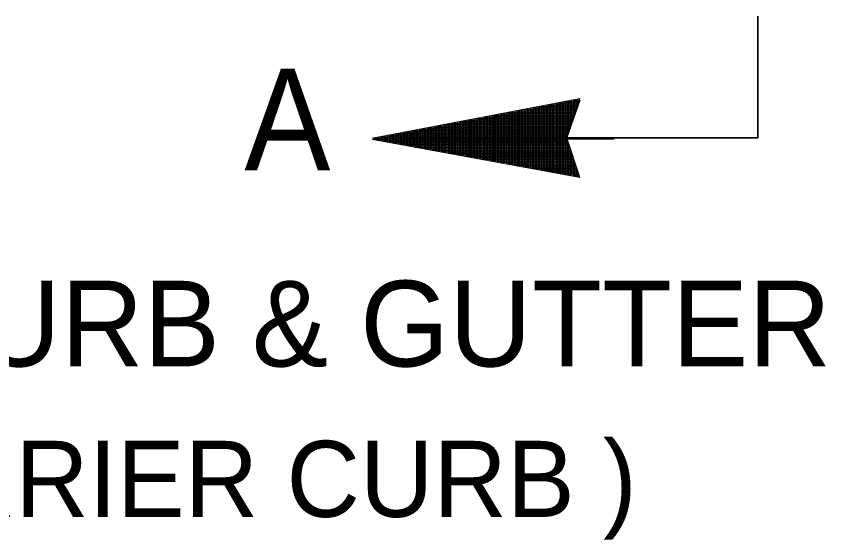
# Model space of a CAD drawing. Extents: x 85 to 536, y -19 to 324.
# Drawn here: x 163.26 to 179.23, y 63.18 to 73.5 of the extents above; entities that cross this region are included whole.
import ezdxf

# ---------------------------------------------------------------- set-up
doc = ezdxf.new("R2010")
doc.units = 0
doc.header["$LTSCALE"] = 0.6
doc.layers.add('1', color=7, linetype='Continuous', lineweight=13)

msp = doc.modelspace()

# ---------------------------------------------------------------- linework, layer by layer
at = {"layer": '1'}
for p, q in [((174.2758, 71.5769), (174.2758, 71.856)), ((174.3058, 71.6638), (174.3058, 71.8617)), ((174.3358, 71.7506), (174.3358, 71.8674)), ((174.3658, 71.8374), (174.3658, 71.8731)), ((174.3783, 71.8736), (174.3685, 71.8736)), ((173.4358, 70.5208), (173.4358, 71.6966)), ((173.4658, 70.5153), (173.4658, 71.7023)), ((173.4958, 70.5098), (173.4958, 71.708)), ((173.5258, 70.5044), (173.5258, 71.7137)), ((173.5558, 70.4989), (173.5558, 71.7194)), ((174.3265, 71.7236), (173.5779, 71.7236)), ((174.3333, 71.6958), (173.5847, 71.6958)), ((173.5858, 70.4934), (173.5858, 71.7251)), ((173.5926, 70.4656), (173.5926, 71.6973)), ((173.6158, 70.4879), (173.6158, 71.7308)), ((173.6226, 70.4601), (173.6226, 71.703)), ((173.6458, 70.4824), (173.6458, 71.7365)), ((173.6526, 70.4546), (173.6526, 71.7087)), ((173.6758, 70.4769), (173.6758, 71.7422)), ((173.6826, 70.4491), (173.6826, 71.7144)), ((173.7058, 70.4714), (173.7058, 71.7479)), ((173.7126, 70.4436), (173.7126, 71.7201)), ((173.7358, 70.4659), (173.7358, 71.7536)), ((174.3368, 71.7536), (173.736, 71.7536)), ((173.7426, 70.4381), (173.7426, 71.7258)), ((174.3436, 71.7258), (173.7428, 71.7258)), ((173.7658, 70.4604), (173.7658, 71.7592)), ((173.7726, 70.4326), (173.7726, 71.7314)), ((173.7958, 70.4549), (173.7958, 71.7649)), ((173.8026, 70.4271), (173.8026, 71.7371)), ((173.8258, 70.4494), (173.8258, 71.7706)), ((173.8326, 70.4216), (173.8326, 71.7428)), ((173.8558, 70.4439), (173.8558, 71.7763)), ((173.8626, 70.4161), (173.8626, 71.7485)), ((173.8858, 70.4384), (173.8858, 71.782)), ((173.8926, 70.4106), (173.8926, 71.7542)), ((174.3472, 71.7836), (173.8941, 71.7836)), ((174.354, 71.7558), (173.9009, 71.7558)), ((173.9158, 70.4329), (173.9158, 71.7877)), ((173.9226, 70.4051), (173.9226, 71.7599)), ((173.9458, 70.4274), (173.9458, 71.7934)), ((173.9526, 70.3996), (173.9526, 71.7656)), ((173.9758, 70.4219), (173.9758, 71.7991)), ((173.9826, 70.3941), (173.9826, 71.7713)), ((174.0058, 70.4165), (174.0058, 71.8048)), ((174.0126, 70.3887), (174.0126, 71.777)), ((174.0358, 70.411), (174.0358, 71.8105)), ((174.0426, 70.3832), (174.0426, 71.7827)), ((174.3576, 71.8136), (174.0522, 71.8136)), ((174.3644, 71.7858), (174.059, 71.7858)), ((174.0658, 70.4055), (174.0658, 71.8162)), ((174.0726, 70.3777), (174.0726, 71.7884)), ((174.0958, 70.4), (174.0958, 71.8219)), ((174.1026, 70.3722), (174.1026, 71.7941)), ((174.1258, 71.1429), (174.1258, 71.8276)), ((174.1326, 71.1151), (174.1326, 71.7998)), ((174.1558, 71.2297), (174.1558, 71.8332)), ((174.1626, 71.2019), (174.1626, 71.8054)), ((174.1858, 71.3165), (174.1858, 71.8389)), ((174.1926, 71.2887), (174.1926, 71.8111)), ((174.3679, 71.8436), (174.2104, 71.8436)), ((174.2158, 71.4033), (174.2158, 71.8446)), ((174.3747, 71.8158), (174.2172, 71.8158)), ((174.2226, 71.3755), (174.2226, 71.8168)), ((174.2458, 71.4901), (174.2458, 71.8503)), ((174.2526, 71.4623), (174.2526, 71.8225)), ((174.2826, 71.5491), (174.2826, 71.8282)), ((174.3126, 71.636), (174.3126, 71.8339)), ((174.3426, 71.7228), (174.3426, 71.8396)), ((174.3726, 71.8096), (174.3726, 71.8453)), ((174.3851, 71.8458), (174.3753, 71.8458)), ((172.5958, 70.6747), (172.5958, 71.5373)), ((172.6258, 70.6692), (172.6258, 71.5429)), ((174.2643, 71.5436), (172.6293, 71.5436)), ((172.6558, 70.6637), (172.6558, 71.5486)), ((172.6858, 70.6582), (172.6858, 71.5543)), ((172.7158, 70.6527), (172.7158, 71.56)), ((172.7458, 70.6472), (172.7458, 71.5657)), ((172.7526, 70.6194), (172.7526, 71.5379)), ((172.7758, 70.6417), (172.7758, 71.5714)), ((172.7826, 70.6139), (172.7826, 71.5436)), ((174.2746, 71.5736), (172.7874, 71.5736)), ((174.2814, 71.5458), (172.7942, 71.5458)), ((172.8058, 70.6362), (172.8058, 71.5771)), ((172.8126, 70.6084), (172.8126, 71.5493)), ((172.8358, 70.6307), (172.8358, 71.5828)), ((172.8426, 70.6029), (172.8426, 71.555)), ((172.8658, 70.6252), (172.8658, 71.5885)), ((172.8726, 70.5974), (172.8726, 71.5607)), ((172.8958, 70.6197), (172.8958, 71.5942)), ((172.9026, 70.5919), (172.9026, 71.5664)), ((172.9258, 70.6142), (172.9258, 71.5999)), ((172.9326, 70.5864), (172.9326, 71.5721)), ((174.285, 71.6036), (172.9455, 71.6036)), ((174.2918, 71.5758), (172.9523, 71.5758)), ((172.9558, 70.6087), (172.9558, 71.6056)), ((172.9626, 70.5809), (172.9626, 71.5778)), ((172.9858, 70.6032), (172.9858, 71.6113)), ((172.9926, 70.5754), (172.9926, 71.5835)), ((173.0158, 70.5977), (173.0158, 71.6169)), ((173.0226, 70.5699), (173.0226, 71.5891)), ((173.0458, 70.5923), (173.0458, 71.6226)), ((173.0526, 70.5645), (173.0526, 71.5948)), ((173.0758, 70.5868), (173.0758, 71.6283)), ((173.0826, 70.559), (173.0826, 71.6005)), ((174.2954, 71.6336), (173.1036, 71.6336)), ((173.1058, 70.5813), (173.1058, 71.634)), ((174.3022, 71.6058), (173.1104, 71.6058)), ((173.1126, 70.5535), (173.1126, 71.6062)), ((173.1358, 70.5758), (173.1358, 71.6397)), ((173.1426, 70.548), (173.1426, 71.6119)), ((173.1658, 70.5703), (173.1658, 71.6454)), ((173.1726, 70.5425), (173.1726, 71.6176)), ((173.1958, 70.5648), (173.1958, 71.6511)), ((173.2026, 70.537), (173.2026, 71.6233)), ((173.2258, 70.5593), (173.2258, 71.6568)), ((173.2326, 70.5315), (173.2326, 71.629)), ((173.2558, 70.5538), (173.2558, 71.6625)), ((174.3057, 71.6636), (173.2617, 71.6636)), ((173.2626, 70.526), (173.2626, 71.6347)), ((174.3125, 71.6358), (173.2685, 71.6358)), ((173.2858, 70.5483), (173.2858, 71.6682)), ((173.2926, 70.5205), (173.2926, 71.6404)), ((173.3158, 70.5428), (173.3158, 71.6739)), ((173.3226, 70.515), (173.3226, 71.6461)), ((173.3458, 70.5373), (173.3458, 71.6796)), ((173.3526, 70.5095), (173.3526, 71.6518)), ((173.3758, 70.5318), (173.3758, 71.6853)), ((173.3826, 70.504), (173.3826, 71.6575)), ((173.4058, 70.5263), (173.4058, 71.6909)), ((173.4126, 70.4985), (173.4126, 71.6631)), ((174.3161, 71.6936), (173.4198, 71.6936)), ((174.3229, 71.6658), (173.4266, 71.6658)), ((173.4426, 70.493), (173.4426, 71.6688)), ((173.4726, 70.4875), (173.4726, 71.6745)), ((173.5026, 70.482), (173.5026, 71.6802)), ((173.5326, 70.4766), (173.5326, 71.6859)), ((173.5626, 70.4711), (173.5626, 71.6916)), ((171.7558, 70.8285), (171.7558, 71.3779)), ((171.7858, 70.823), (171.7858, 71.3836)), ((171.8158, 70.8175), (171.8158, 71.3893)), ((174.2124, 71.3936), (171.8387, 71.3936)), ((171.8458, 70.812), (171.8458, 71.3949)), ((171.8758, 70.8065), (171.8758, 71.4006)), ((171.9058, 70.801), (171.9058, 71.4063)), ((171.9126, 70.7732), (171.9126, 71.3785)), ((171.9358, 70.7955), (171.9358, 71.412)), ((171.9426, 70.7677), (171.9426, 71.3842)), ((171.9658, 70.79), (171.9658, 71.4177)), ((171.9726, 70.7622), (171.9726, 71.3899)), ((171.9958, 70.7845), (171.9958, 71.4234)), ((174.2228, 71.4236), (171.9968, 71.4236)), ((172.0026, 70.7567), (172.0026, 71.3956)), ((174.2296, 71.3958), (172.0036, 71.3958)), ((172.0258, 70.779), (172.0258, 71.4291)), ((172.0326, 70.7512), (172.0326, 71.4013)), ((172.0558, 70.7735), (172.0558, 71.4348)), ((172.0626, 70.7457), (172.0626, 71.407)), ((172.0858, 70.7681), (172.0858, 71.4405)), ((172.0926, 70.7403), (172.0926, 71.4127)), ((172.1158, 70.7626), (172.1158, 71.4462)), ((172.1226, 70.7348), (172.1226, 71.4184)), ((172.1458, 70.7571), (172.1458, 71.4519)), ((172.1526, 70.7293), (172.1526, 71.4241)), ((174.2332, 71.4536), (172.1549, 71.4536)), ((174.24, 71.4258), (172.1617, 71.4258)), ((172.1758, 70.7516), (172.1758, 71.4576)), ((172.1826, 70.7238), (172.1826, 71.4298)), ((172.2058, 70.7461), (172.2058, 71.4633)), ((172.2126, 70.7183), (172.2126, 71.4355)), ((172.2358, 70.7406), (172.2358, 71.4689)), ((172.2426, 70.7128), (172.2426, 71.4411)), ((172.2658, 70.7351), (172.2658, 71.4746)), ((172.2726, 70.7073), (172.2726, 71.4468)), ((172.2958, 70.7296), (172.2958, 71.4803)), ((172.3026, 70.7018), (172.3026, 71.4525)), ((174.2435, 71.4836), (172.313, 71.4836)), ((174.2503, 71.4558), (172.3198, 71.4558)), ((172.3258, 70.7241), (172.3258, 71.486)), ((172.3326, 70.6963), (172.3326, 71.4582)), ((172.3558, 70.7186), (172.3558, 71.4917)), ((172.3626, 70.6908), (172.3626, 71.4639)), ((172.3858, 70.7131), (172.3858, 71.4974)), ((172.3926, 70.6853), (172.3926, 71.4696)), ((172.4158, 70.7076), (172.4158, 71.5031)), ((172.4226, 70.6798), (172.4226, 71.4753)), ((172.4458, 70.7021), (172.4458, 71.5088)), ((172.4526, 70.6743), (172.4526, 71.481)), ((174.2539, 71.5136), (172.4712, 71.5136)), ((172.4758, 70.6966), (172.4758, 71.5145)), ((174.2607, 71.4858), (172.478, 71.4858)), ((172.4826, 70.6688), (172.4826, 71.4867)), ((172.5058, 70.6911), (172.5058, 71.5202)), ((172.5126, 70.6633), (172.5126, 71.4924)), ((172.5358, 70.6856), (172.5358, 71.5259)), ((172.5426, 70.6578), (172.5426, 71.4981)), ((172.5658, 70.6802), (172.5658, 71.5316)), ((172.5726, 70.6524), (172.5726, 71.5038)), ((172.6026, 70.6469), (172.6026, 71.5095)), ((172.6326, 70.6414), (172.6326, 71.5151)), ((174.2711, 71.5158), (172.6361, 71.5158)), ((172.6626, 70.6359), (172.6626, 71.5208)), ((172.6926, 70.6304), (172.6926, 71.5265)), ((172.7226, 70.6249), (172.7226, 71.5322)), ((170.9158, 70.9823), (170.9158, 71.2185)), ((170.9458, 70.9768), (170.9458, 71.2242)), ((170.9758, 70.9713), (170.9758, 71.2299)), ((171.0058, 70.9658), (171.0058, 71.2356)), ((171.0358, 70.9603), (171.0358, 71.2413)), ((174.1606, 71.2436), (171.0482, 71.2436)), ((174.1674, 71.2158), (171.055, 71.2158)), ((171.0658, 70.9548), (171.0658, 71.2469)), ((171.0726, 70.927), (171.0726, 71.2191)), ((171.0958, 70.9493), (171.0958, 71.2526)), ((171.1026, 70.9215), (171.1026, 71.2248)), ((171.1258, 70.9439), (171.1258, 71.2583)), ((171.1326, 70.9161), (171.1326, 71.2305)), ((171.1558, 70.9384), (171.1558, 71.264)), ((171.1626, 70.9106), (171.1626, 71.2362)), ((171.1858, 70.9329), (171.1858, 71.2697)), ((171.1926, 70.9051), (171.1926, 71.2419)), ((174.171, 71.2736), (171.2063, 71.2736)), ((174.1778, 71.2458), (171.2131, 71.2458)), ((171.2158, 70.9274), (171.2158, 71.2754)), ((171.2226, 70.8996), (171.2226, 71.2476)), ((171.2458, 70.9219), (171.2458, 71.2811)), ((171.2526, 70.8941), (171.2526, 71.2533)), ((171.2758, 70.9164), (171.2758, 71.2868)), ((171.2826, 70.8886), (171.2826, 71.259)), ((171.3058, 70.9109), (171.3058, 71.2925)), ((171.3126, 70.8831), (171.3126, 71.2647)), ((171.3358, 70.9054), (171.3358, 71.2982)), ((171.3426, 70.8776), (171.3426, 71.2704)), ((174.1813, 71.3036), (171.3644, 71.3036)), ((171.3658, 70.8999), (171.3658, 71.3039)), ((174.1881, 71.2758), (171.3712, 71.2758)), ((171.3726, 70.8721), (171.3726, 71.2761)), ((171.3958, 70.8944), (171.3958, 71.3096)), ((171.4026, 70.8666), (171.4026, 71.2818)), ((171.4258, 70.8889), (171.4258, 71.3153)), ((171.4326, 70.8611), (171.4326, 71.2875)), ((171.4558, 70.8834), (171.4558, 71.3209)), ((171.4626, 70.8556), (171.4626, 71.2931)), ((171.4858, 70.8779), (171.4858, 71.3266)), ((171.4926, 70.8501), (171.4926, 71.2988)), ((171.5158, 70.8724), (171.5158, 71.3323)), ((174.1917, 71.3336), (171.5225, 71.3336)), ((171.5226, 70.8446), (171.5226, 71.3045)), ((174.1985, 71.3058), (171.5293, 71.3058)), ((171.5458, 70.8669), (171.5458, 71.338)), ((171.5526, 70.8391), (171.5526, 71.3102)), ((171.5758, 70.8614), (171.5758, 71.3437)), ((171.5826, 70.8336), (171.5826, 71.3159)), ((171.6058, 70.856), (171.6058, 71.3494)), ((171.6126, 70.8282), (171.6126, 71.3216)), ((171.6358, 70.8505), (171.6358, 71.3551)), ((171.6426, 70.8227), (171.6426, 71.3273)), ((171.6658, 70.845), (171.6658, 71.3608)), ((171.6726, 70.8172), (171.6726, 71.333)), ((174.2021, 71.3636), (171.6806, 71.3636)), ((174.2089, 71.3358), (171.6874, 71.3358)), ((171.6958, 70.8395), (171.6958, 71.3665)), ((171.7026, 70.8117), (171.7026, 71.3387)), ((171.7258, 70.834), (171.7258, 71.3722)), ((171.7326, 70.8062), (171.7326, 71.3444)), ((171.7626, 70.8007), (171.7626, 71.3501)), ((171.7926, 70.7952), (171.7926, 71.3558)), ((171.8226, 70.7897), (171.8226, 71.3615)), ((174.2192, 71.3658), (171.8455, 71.3658)), ((171.8526, 70.7842), (171.8526, 71.3671)), ((171.8826, 70.7787), (171.8826, 71.3728)), ((170.2858, 71.0977), (170.2858, 71.0989)), ((170.2926, 71.0699), (170.2926, 71.0711)), ((174.1284, 71.0936), (170.3081, 71.0936)), ((174.1352, 71.0658), (170.3149, 71.0658)), ((170.3158, 71.0922), (170.3158, 71.1046)), ((170.3226, 71.0644), (170.3226, 71.0768)), ((170.3458, 71.0867), (170.3458, 71.1103)), ((170.3526, 71.0589), (170.3526, 71.0825)), ((170.3758, 71.0812), (170.3758, 71.116)), ((170.3826, 71.0534), (170.3826, 71.0882)), ((170.4058, 71.0757), (170.4058, 71.1217)), ((170.4126, 71.0479), (170.4126, 71.0939)), ((174.1191, 71.1236), (170.4157, 71.1236)), ((174.1259, 71.0958), (170.4225, 71.0958)), ((170.4358, 71.0702), (170.4358, 71.1274)), ((170.4426, 71.0424), (170.4426, 71.0996)), ((170.4658, 71.0647), (170.4658, 71.1331)), ((174.1383, 71.0636), (170.4719, 71.0636)), ((170.4726, 71.0369), (170.4726, 71.1053)), ((170.4958, 71.0592), (170.4958, 71.1388)), ((170.5026, 71.0314), (170.5026, 71.111)), ((170.5258, 71.0537), (170.5258, 71.1445)), ((170.5326, 71.0259), (170.5326, 71.1167)), ((170.5558, 71.0482), (170.5558, 71.1502)), ((170.5626, 71.0204), (170.5626, 71.1224)), ((174.1295, 71.1536), (170.5738, 71.1536)), ((174.1363, 71.1258), (170.5806, 71.1258)), ((170.5858, 71.0427), (170.5858, 71.1559)), ((170.5926, 71.0149), (170.5926, 71.1281)), ((170.6158, 71.0372), (170.6158, 71.1616)), ((170.6226, 71.0094), (170.6226, 71.1338)), ((170.6458, 71.0318), (170.6458, 71.1673)), ((170.6526, 71.004), (170.6526, 71.1395)), ((170.6758, 71.0263), (170.6758, 71.1729)), ((170.6826, 70.9985), (170.6826, 71.1451)), ((170.7058, 71.0208), (170.7058, 71.1786)), ((170.7126, 70.993), (170.7126, 71.1508)), ((174.1399, 71.1836), (170.732, 71.1836)), ((170.7358, 71.0153), (170.7358, 71.1843)), ((174.1467, 71.1558), (170.7388, 71.1558)), ((170.7426, 70.9875), (170.7426, 71.1565)), ((170.7658, 71.0098), (170.7658, 71.19)), ((170.7726, 70.982), (170.7726, 71.1622)), ((170.7958, 71.0043), (170.7958, 71.1957)), ((170.8026, 70.9765), (170.8026, 71.1679)), ((170.8258, 70.9988), (170.8258, 71.2014)), ((170.8326, 70.971), (170.8326, 71.1736)), ((170.8336, 71.0921), (170.8336, 71.0901)), ((170.8558, 70.9933), (170.8558, 71.2071)), ((170.8626, 70.9655), (170.8626, 71.1793)), ((170.8836, 71.0921), (170.8836, 71.0812)), ((170.8858, 70.9878), (170.8858, 71.2128)), ((174.1502, 71.2136), (170.8901, 71.2136)), ((170.8926, 70.96), (170.8926, 71.185)), ((174.157, 71.1858), (170.8969, 71.1858)), ((170.9226, 70.9545), (170.9226, 71.1907)), ((170.9257, 71.0736), (175.0575, 71.0736)), ((170.9336, 71.0921), (170.9336, 71.0722)), ((170.9526, 70.949), (170.9526, 71.1964)), ((170.9826, 70.9435), (170.9826, 71.2021)), ((170.9836, 71.0921), (170.9836, 71.0632)), ((171.0126, 70.938), (171.0126, 71.2078)), ((171.0336, 71.0921), (171.0336, 71.0543)), ((171.0426, 70.9325), (171.0426, 71.2135)), ((174.1258, 70.3945), (174.1258, 71.1014)), ((174.1326, 70.3667), (174.1326, 71.0736)), ((174.1451, 71.0358), (170.4787, 71.0358)), ((174.1482, 71.0336), (170.6357, 71.0336)), ((174.155, 71.0058), (170.6425, 71.0058)), ((174.1582, 71.0036), (170.7995, 71.0036)), ((174.165, 70.9758), (170.8063, 70.9758)), ((174.1681, 70.9736), (170.9634, 70.9736)), ((174.1749, 70.9458), (170.9702, 70.9458)), ((174.178, 70.9436), (171.1272, 70.9436)), ((174.1848, 70.9158), (171.134, 70.9158)), ((174.1879, 70.9136), (171.291, 70.9136)), ((174.1558, 70.389), (174.1558, 71.0107)), ((174.1626, 70.3612), (174.1626, 70.9829)), ((174.1858, 70.3835), (174.1858, 70.92)), ((174.1947, 70.8858), (171.2978, 70.8858)), ((174.1978, 70.8836), (171.4548, 70.8836)), ((174.2046, 70.8558), (171.4616, 70.8558)), ((174.2078, 70.8536), (171.6187, 70.8536)), ((174.2146, 70.8258), (171.6255, 70.8258)), ((174.2177, 70.8236), (171.7825, 70.8236)), ((174.2245, 70.7958), (171.7893, 70.7958)), ((174.2276, 70.7936), (171.9463, 70.7936)), ((174.2344, 70.7658), (171.9531, 70.7658)), ((174.2375, 70.7636), (172.1101, 70.7636)), ((174.2443, 70.7358), (172.1169, 70.7358)), ((174.1926, 70.3557), (174.1926, 70.8922)), ((174.2158, 70.378), (174.2158, 70.8293)), ((174.2226, 70.3502), (174.2226, 70.8015)), ((174.2458, 70.3725), (174.2458, 70.7386)), ((174.2475, 70.7336), (172.2739, 70.7336)), ((174.2543, 70.7058), (172.2807, 70.7058)), ((174.2574, 70.7036), (172.4378, 70.7036)), ((174.2642, 70.6758), (172.4446, 70.6758)), ((174.2673, 70.6736), (172.6016, 70.6736)), ((174.2741, 70.6458), (172.6084, 70.6458)), ((174.2772, 70.6436), (172.7654, 70.6436)), ((174.284, 70.6158), (172.7722, 70.6158)), ((174.2872, 70.6136), (172.9292, 70.6136)), ((174.294, 70.5858), (172.936, 70.5858)), ((174.2971, 70.5836), (173.0931, 70.5836)), ((174.2526, 70.3447), (174.2526, 70.7108)), ((174.2758, 70.367), (174.2758, 70.6479)), ((174.2826, 70.3392), (174.2826, 70.6201)), ((174.3039, 70.5558), (173.0999, 70.5558)), ((174.307, 70.5536), (173.2569, 70.5536)), ((174.3138, 70.5258), (173.2637, 70.5258)), ((174.3169, 70.5236), (173.4207, 70.5236)), ((174.3237, 70.4958), (173.4275, 70.4958)), ((174.3268, 70.4936), (173.5845, 70.4936)), ((174.3336, 70.4658), (173.5913, 70.4658)), ((174.3368, 70.4636), (173.7483, 70.4636)), ((174.3436, 70.4358), (173.7551, 70.4358)), ((174.3467, 70.4336), (173.9122, 70.4336)), ((174.3058, 70.3615), (174.3058, 70.5572)), ((174.3126, 70.3337), (174.3126, 70.5294)), ((174.3358, 70.356), (174.3358, 70.4665)), ((174.3426, 70.3282), (174.3426, 70.4387)), ((174.3535, 70.4058), (173.919, 70.4058)), ((174.3566, 70.4036), (174.076, 70.4036)), ((174.3634, 70.3758), (174.0828, 70.3758)), ((174.3665, 70.3736), (174.2398, 70.3736)), ((174.3733, 70.3458), (174.2466, 70.3458)), ((174.3658, 70.3505), (174.3658, 70.3758)), ((174.3726, 70.3227), (174.3726, 70.348))]:
    msp.add_line(p, q, dxfattribs=at)
at = {"layer": '1', "lineweight": 35}
msp.add_lwpolyline([(177.8868, 73.5014), (177.8868, 71.1014), (170.9189, 71.1014)], dxfattribs=at)
at = {"layer": '1'}
for points in [[(174.379, 71.8756), (170.2824, 71.0983), (174.3747, 70.3489), (174.1188, 71.1226)], [(174.3858, 71.8478), (170.2892, 71.0705), (174.3815, 70.3211), (174.1256, 71.0948)]]:
    msp.add_lwpolyline(points, close=True, dxfattribs=at)

# ---------------------------------------------------------------- texts
at = {"layer": '1', "width": 0.95}
msp.add_text('A', height=2, dxfattribs=at).set_placement((167.7637, 70.4653))
at = {"layer": '1'}
for s, height, p in [('COMBINED CURB & GUTTER', 1.69, (148.071, 66.5957)), ("( 6'' & 8'' BARRIER CURB )", 1.5, (151.1219, 63.6291))]:
    msp.add_text(s, height=height, dxfattribs=at).set_placement(p)

doc.saveas('drawing.dxf')
